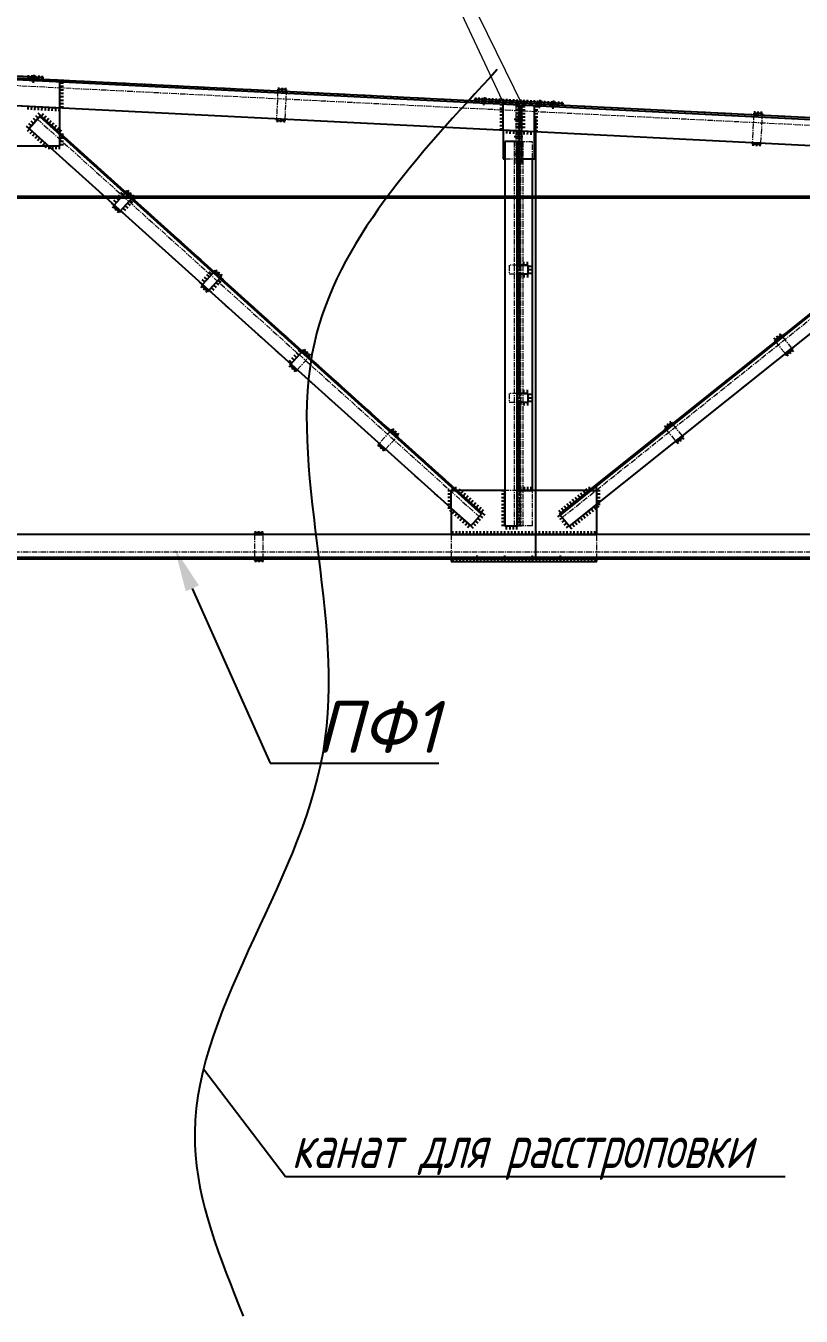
# Model space of a CAD drawing. Header units: millimetres. Extents: x -345369 to 252202, y 74562 to 424723.
# Drawn here: x -2253 to 2223, y 312122 to 319572 of the extents above; entities that cross this region are included whole.
import ezdxf

# ---------------------------------------------------------------- set-up
doc = ezdxf.new("R2010")
doc.units = ezdxf.units.MM
doc.linetypes.add('CENTER', pattern=[50.8, 31.75, -6.35, 6.35, -6.35])
for name, color, linetype in [('Rbcs_EX_Axes', 7, 'Continuous'), ('Rbcs_EX_Dimensions', 7, 'Continuous'), ('Rbcs_EX_Profile', 7, 'Continuous')]:
    doc.layers.add(name, color=color, linetype=linetype)
for name, color, linetype, lineweight in [('S DIM', 1, 'Continuous', 9), ('ТОнкая', 7, 'Continuous', 35), ('тонкая0.09', 7, 'Continuous', 9)]:
    doc.layers.add(name, color=color, linetype=linetype, lineweight=lineweight)
doc.styles.add('ARIAL', font='isocpeui.ttf')
doc.styles.get("Standard").update_dxf_attribs({"font": 'isocpeur.TTF', "oblique": 15})

msp = doc.modelspace()

# ---------------------------------------------------------------- hatches: boundary and pattern name
at = {"layer": 'Rbcs_EX_Profile'}
for points in [[(-2152.68482, 319263.953267), (-2148.68981, 319263.753516), (-2152.485069, 319267.948276)], [(337.951488, 319139.421452), (333.956478, 319139.621202), (338.151238, 319143.416461)], [(847.31518, 319113.953267), (851.31019, 319113.753516), (847.514931, 319117.948276)]]:
    msp.add_hatch(color=256, dxfattribs=at).paths.add_polyline_path(points, flags=0)

# ---------------------------------------------------------------- linework, layer by layer
at = {"lineweight": 15, "ltscale": 0.1}
for q in [(496.019237, 319141.025132), (616.019237, 319108.865132)]:
    msp.add_line((-1691.12342, 323810.401094), q, dxfattribs=at)
at = {"color": 164}
msp.add_line((690.815528, 316494.534766), (690.815528, 319039.837347), dxfattribs=at)
msp.add_line((2131.200115, 312927.265152), (-753.959103, 312927.265152))
at = {"layer": 'Rbcs_EX_Axes', "color": 1, "linetype": 'CENTER', "lineweight": 9}
for p, q in [((-5269.555802, 319375.841975), (6286.008758, 318798.063747)), ((-2185.898115, 319033.372621), (363.600806, 316738.823591)), ((566.98839, 316684.934766), (566.98839, 318904.934766)), ((618.18839, 316684.934766), (618.18839, 318904.934766)), ((844.073941, 316733.923206), (3374.088883, 318757.93516)), ((6347.58839, 316532.734766), (-5267.41161, 316532.734766))]:
    msp.add_line(p, q, dxfattribs=at)
at = {"layer": 'Rbcs_EX_Axes', "color": 1, "linetype": 'CENTER'}
for p, q in [((-2208.789732, 319243.22917), (-2207.041916, 319278.185488)), ((-2206.442664, 319290.170527), (-2208.190481, 319255.214185)), ((391.709333, 319113.204216), (393.457149, 319148.160535)), ((394.056399, 319160.145536), (392.308584, 319125.189231)), ((394.056399, 319160.145536), (392.308584, 319125.189231)), ((711.310081, 319097.224177), (713.057897, 319132.180496)), ((711.310081, 319097.224177), (713.057897, 319132.180496)), ((713.657148, 319144.165502), (711.909332, 319109.209194)), ((791.210268, 319093.229169), (792.958084, 319128.185488)), ((793.557336, 319140.17053), (791.809519, 319105.214184)), ((793.557336, 319140.17053), (791.809519, 319105.214184)), ((565.088409, 319032.734766), (600.088417, 319032.734766)), ((585.088416, 319032.734805), (620.088413, 319032.734805)), ((565.088409, 318932.734766), (600.088417, 318932.734766)), ((585.088416, 318932.734805), (620.088413, 318932.734805)), ((565.088409, 318832.734805), (600.088417, 318832.734805)), ((585.088416, 318832.734805), (620.088413, 318832.734805)), ((352.58839, 316483.034766), (352.58839, 316516.034766)), ((352.58839, 316483.034766), (352.58839, 316516.034766)), ((512.58839, 316483.034766), (512.58839, 316516.034766)), ((512.58839, 316483.034766), (512.58839, 316516.034766)), ((672.58839, 316483.034766), (672.58839, 316516.034766)), ((672.58839, 316483.034766), (672.58839, 316516.034766)), ((832.58839, 316483.034766), (832.58839, 316516.034766)), ((832.58839, 316483.034766), (832.58839, 316516.034766))]:
    msp.add_line(p, q, dxfattribs=at)
at = {"layer": 'Rbcs_EX_Dimensions', "color": 5}
msp.add_line((1142.588352, 316494.534766), (1161.904813, 316494.534766), dxfattribs=at)
at = {"layer": 'Rbcs_EX_Profile', "color": 1, "linetype": 'CENTER', "lineweight": 9}
for p, q in [((6287.601773, 318829.923949), (-5267.962795, 319407.702174)), ((6288.201016, 318841.9076), (-5267.363541, 319419.692484)), ((-5275.353563, 319259.886808), (6280.211005, 318682.108633)), ((-2055.675069, 319248.18909), (-2685.674998, 319279.689148)), ((-2662.048483, 319289.42145), (-2152.684848, 319263.953267)), ((-2219.101847, 319267.274117), (-2219.701101, 319255.289091)), ((-2219.101847, 319267.274117), (-2219.701101, 319255.289091)), ((-2218.502615, 319279.259145), (-2219.101869, 319267.27412)), ((-2218.502615, 319279.259145), (-2219.101869, 319267.27412)), ((-2196.13057, 319266.125544), (-2219.101858, 319267.274111)), ((-2196.130548, 319266.125559), (-2219.101847, 319267.274122)), ((-2219.101847, 319267.274117), (-2196.130548, 319266.125551)), ((-2218.637957, 319267.251833), (-2218.789951, 319267.259432)), ((-2196.729802, 319254.140527), (-2196.130548, 319266.125552)), ((-2196.729802, 319254.140527), (-2196.130548, 319266.125552)), ((-2196.13057, 319266.125555), (-2195.531316, 319278.110581)), ((-2196.13057, 319266.125555), (-2195.531316, 319278.110581)), ((-2055.675069, 319098.902903), (-2055.675069, 319248.189143)), ((-797.946818, 319196.216368), (-805.936841, 319036.415992)), ((-755.999367, 319033.919111), (-748.009215, 319193.719487)), ((781.664334, 319117.243668), (337.951513, 319139.428282)), ((847.315159, 319113.953269), (337.951513, 319139.421452)), ((381.397213, 319137.249166), (380.797959, 319125.264137)), ((381.397213, 319137.249166), (380.797959, 319125.264137)), ((381.996489, 319149.234191), (381.397235, 319137.249166)), ((381.996489, 319149.234191), (381.397235, 319137.249166)), ((381.397235, 319137.249321), (404.368523, 319136.100756)), ((404.368523, 319136.100755), (381.397235, 319137.249318)), ((381.397235, 319137.249088), (404.368523, 319136.100523)), ((403.769269, 319124.115573), (404.368523, 319136.100599)), ((403.769269, 319124.115573), (404.368523, 319136.100599)), ((404.368534, 319136.100602), (404.967788, 319148.085627)), ((404.368534, 319136.100602), (404.967788, 319148.085627)), ((502.588403, 319119.93475), (502.588403, 318970.98973)), ((682.588386, 319110.934751), (502.588403, 319119.93475)), ((641.967396, 319125.410329), (544.129061, 319130.306135)), ((588.588417, 319112.73479), (576.588409, 319112.73479)), ((576.588409, 319112.73479), (576.588409, 318777.734823)), ((588.588417, 319112.73479), (588.588417, 318804.93478)), ((682.588386, 318961.989732), (682.588386, 319110.934751)), ((700.99796, 319121.269127), (700.398717, 319109.284101)), ((700.99796, 319121.269127), (700.398717, 319109.284101)), ((701.597203, 319133.254155), (700.997949, 319121.26913)), ((701.597203, 319133.254155), (700.997949, 319121.26913)), ((723.969259, 319120.120736), (700.99796, 319121.2693)), ((700.99796, 319121.269268), (723.969259, 319120.120702)), ((700.99796, 319121.269042), (723.96927, 319120.120476)), ((723.370015, 319108.135534), (723.96927, 319120.120562)), ((723.370015, 319108.135534), (723.96927, 319120.120562)), ((723.969259, 319120.120565), (724.568502, 319132.105591)), ((723.969259, 319120.120565), (724.568502, 319132.105591)), ((780.898149, 319117.274119), (780.298895, 319105.289091)), ((780.898149, 319117.274119), (780.298895, 319105.289091)), ((781.497381, 319129.259145), (780.898127, 319117.274119)), ((781.497381, 319129.259145), (780.898127, 319117.274119)), ((780.898138, 319117.274254), (803.869437, 319116.125688)), ((803.869459, 319116.125731), (780.898149, 319117.274295)), ((803.270205, 319104.140526), (803.869459, 319116.125552)), ((803.270205, 319104.140526), (803.869459, 319116.125552)), ((803.869437, 319116.125555), (804.46868, 319128.110581)), ((803.869437, 319116.125555), (804.46868, 319128.110581)), ((-2234.398056, 318979.483794), (-2167.501586, 319053.81321)), ((376.645614, 316753.317828), (-2172.853303, 319047.866857)), ((381.997336, 316759.264134), (-2167.501581, 319053.813233)), ((588.588417, 319044.234758), (576.588409, 319044.234758)), ((576.588409, 319044.234757), (576.588409, 319021.234757)), ((588.588417, 319021.234757), (588.588417, 319044.234757)), ((596.588416, 319044.234797), (596.588416, 319021.234803)), ((608.588413, 319044.234796), (596.588416, 319044.234796)), ((608.588413, 319021.234803), (608.588413, 319044.234797)), ((780.298895, 319105.289083), (803.270205, 319104.140525)), ((1948.622059, 319058.88792), (1940.632086, 318899.087547)), ((1990.569749, 318896.590666), (1998.559722, 319056.391039)), ((-2234.398056, 318979.483788), (315.100862, 316684.934802)), ((576.588409, 319021.234759), (588.588417, 319021.234759)), ((576.588409, 318982.734803), (588.588417, 318982.734803)), ((596.588416, 319021.2348), (608.588413, 319021.2348)), ((608.588413, 318982.734803), (596.588416, 318982.734803)), ((596.588416, 318966.289728), (608.588413, 318965.689728)), ((-2055.675069, 318879.689181), (-2055.675069, 318953.169341)), ((588.588417, 318944.234768), (576.588409, 318944.234768)), ((576.588409, 318944.234767), (576.588409, 318921.234767)), ((576.588409, 318921.234769), (588.588417, 318921.234769)), ((588.588417, 318921.234767), (588.588417, 318944.234767)), ((596.588416, 318944.234808), (596.588416, 318921.234807)), ((608.588413, 318944.234806), (596.588416, 318944.234806)), ((596.588416, 318921.23481), (608.588413, 318921.23481)), ((597.588393, 318904.934765), (597.588393, 318777.734823)), ((597.588393, 318904.934765), (672.588388, 318904.934765)), ((603.588392, 316684.934765), (603.588392, 318904.934765)), ((608.588413, 318921.234807), (608.588413, 318944.234808)), ((672.588388, 318804.93478), (672.588388, 318904.934765)), ((-2123.515152, 318879.689181), (-2055.675069, 318879.689181)), ((587.588385, 318844.234818), (576.588409, 318844.234818)), ((576.588409, 318844.234817), (576.588409, 318821.234817)), ((576.588409, 318821.234819), (588.588417, 318821.234819)), ((588.588417, 318821.234817), (588.588417, 318844.234817)), ((608.588413, 318844.234818), (596.588416, 318844.234818)), ((596.588416, 318844.234817), (596.588416, 318821.234817)), ((596.588416, 318821.234819), (608.588413, 318821.234819)), ((608.588413, 318821.234817), (608.588413, 318844.234817)), ((512.58839, 318804.93478), (587.588385, 318804.93478)), ((587.588385, 318777.734823), (576.588409, 318777.734823)), ((596.588416, 318804.93478), (608.588413, 318804.93478)), ((3358.658912, 318777.222611), (828.643976, 316753.21069)), ((3363.031785, 318771.756539), (833.016838, 316747.744583)), ((3414.881474, 318706.944426), (884.866527, 316682.932473)), ((-1676.184149, 318611.62752), (-1743.080603, 318537.298107)), ((-1705.915923, 318503.849873), (-1639.019448, 318578.179286)), ((-1166.28437, 318152.717719), (-1233.180847, 318078.3883)), ((537.588396, 318189.934763), (537.588396, 318139.934767)), ((587.588385, 318189.934763), (537.588396, 318189.934763)), ((537.588396, 318139.934767), (587.588385, 318139.934767)), ((597.588393, 318189.934763), (597.588393, 318139.934767)), ((-1196.016135, 318044.940066), (-1129.119663, 318119.269482)), ((2169.395686, 317710.555823), (2113.173162, 317780.834017)), ((-656.384584, 317693.807909), (-723.281118, 317619.478493)), ((2074.129728, 317749.599268), (2130.352276, 317679.321076)), ((-686.116358, 317586.030259), (-619.219889, 317660.359675)), ((587.588385, 317449.934763), (537.588396, 317449.934763)), ((537.588396, 317449.934763), (537.588396, 317399.934767)), ((537.588396, 317399.934767), (587.588385, 317399.934767)), ((597.588393, 317449.934763), (597.588393, 317399.934767)), ((1536.891979, 317204.552835), (1480.669426, 317274.831029)), ((-146.484796, 317234.898102), (-213.38125, 317160.568689)), ((-176.216549, 317127.120455), (-109.320096, 317201.449869)), ((1441.625991, 317243.596279), (1497.848542, 317173.318085)), ((236.807823, 316889.934745), (202.588435, 316889.934745)), ((202.588435, 316889.934745), (202.588435, 316786.195953)), ((587.588385, 316889.934745), (512.58839, 316889.934745)), ((597.588393, 316889.934745), (597.588393, 316684.934765)), ((672.588388, 316684.934765), (672.588388, 316889.934745)), ((1042.588352, 316889.934745), (999.549073, 316889.934745)), ((1042.588352, 316809.10993), (1042.588352, 316889.934745)), ((381.997336, 316759.264181), (315.100803, 316684.934765)), ((884.866497, 316682.932473), (828.643976, 316753.210664)), ((672.588388, 316684.934765), (597.588393, 316684.934765)), ((-5267.411606, 316634.534764), (6347.588385, 316634.534764)), ((-932.411604, 316634.534764), (-932.411604, 316494.534766)), ((-882.411614, 316494.534766), (-882.411614, 316634.534764)), ((202.588435, 316634.534764), (202.588435, 316494.534766)), ((1042.588352, 316494.534766), (1042.588352, 316634.534764)), ((-5267.411606, 316504.534766), (6347.588385, 316504.534766)), ((341.088394, 316504.534766), (341.088394, 316494.534766)), ((341.088394, 316504.534766), (341.088394, 316494.534766)), ((364.088386, 316504.534766), (341.088413, 316504.534766)), ((364.088386, 316504.534766), (341.088413, 316504.534766)), ((364.088389, 316494.534766), (364.088389, 316504.534766)), ((364.088389, 316494.534766), (364.088389, 316504.534766)), ((501.088392, 316504.534766), (501.088392, 316494.534766)), ((501.088392, 316504.534766), (501.088392, 316494.534766)), ((524.088394, 316504.534766), (501.088409, 316504.534766)), ((524.088394, 316504.534766), (501.088409, 316504.534766)), ((524.088387, 316494.534766), (524.088387, 316504.534766)), ((524.088387, 316494.534766), (524.088387, 316504.534766)), ((684.088391, 316504.534766), (661.088374, 316504.534766)), ((684.088391, 316504.534766), (661.088374, 316504.534766)), ((661.088391, 316504.534766), (661.088391, 316494.534766)), ((661.088391, 316504.534766), (661.088391, 316494.534766)), ((684.088386, 316494.534766), (684.088386, 316504.534766)), ((684.088386, 316494.534766), (684.088386, 316504.534766)), ((844.088389, 316504.534766), (821.088373, 316504.534766)), ((844.088389, 316504.534766), (821.088373, 316504.534766)), ((821.088389, 316504.534766), (821.088389, 316494.534766)), ((821.088389, 316504.534766), (821.088389, 316494.534766)), ((844.088395, 316494.534766), (844.088395, 316504.534766)), ((844.088395, 316494.534766), (844.088395, 316504.534766)), ((-5267.411606, 316494.534766), (6347.588385, 316494.534766)), ((341.088413, 316494.534766), (364.088386, 316494.534766)), ((341.088413, 316494.534766), (364.088386, 316494.534766)), ((501.088409, 316494.534766), (524.088394, 316494.534766)), ((501.088409, 316494.534766), (524.088394, 316494.534766)), ((661.088374, 316494.534766), (684.088391, 316494.534766)), ((661.088374, 316494.534766), (684.088391, 316494.534766)), ((821.088373, 316494.534766), (844.088389, 316494.534766)), ((821.088373, 316494.534766), (844.088389, 316494.534766))]:
    msp.add_line(p, q, dxfattribs=at)
at = {"layer": 'Rbcs_EX_Profile'}
for p, q in [((6287.601773, 318829.924009), (-5267.962795, 319407.702107)), ((-5267.363541, 319419.687198), (6288.201016, 318841.908975)), ((-5275.353563, 319259.886829), (596.588416, 318966.289728)), ((-2662.048512, 319289.421452), (-2152.68482, 319263.953267)), ((-2661.44924, 319301.406478), (-2152.085594, 319275.938295)), ((-2237.578768, 319268.197964), (-2236.580016, 319288.173011)), ((-2217.603722, 319267.199212), (-2216.604969, 319287.174259)), ((-2197.628675, 319266.20046), (-2196.629922, 319286.175506)), ((-2177.653628, 319265.201707), (-2176.654876, 319285.176754)), ((-2157.678581, 319264.202955), (-2156.679829, 319284.178002)), ((-2152.684848, 319263.953269), (-2152.085594, 319275.938295)), ((-2055.675034, 319098.902902), (-2055.675034, 319248.189161)), ((-2055.675034, 319243.546032), (-2035.675034, 319243.546032)), ((-2055.675034, 319223.546032), (-2035.675034, 319223.546032)), ((-2055.675034, 319203.546032), (-2035.675034, 319203.546032)), ((-2055.675034, 319183.546032), (-2035.675034, 319183.546032)), ((-797.946825, 319196.216367), (-748.009208, 319193.719486)), ((-797.447443, 319206.203881), (-797.946818, 319196.216368)), ((-747.509831, 319203.707), (-797.447445, 319206.203881)), ((-792.953063, 319195.966679), (-791.95431, 319215.941726)), ((-772.978016, 319194.967927), (-771.979264, 319214.942973)), ((-753.002969, 319193.969174), (-752.004217, 319213.944221)), ((-748.009215, 319193.719487), (-747.509831, 319203.707)), ((-2685.675034, 319130.402902), (-2055.675034, 319098.902902)), ((-2240.83723, 319108.161012), (-2241.835982, 319088.185965)), ((-2055.675034, 319163.546032), (-2035.675034, 319163.546032)), ((-2055.675034, 319143.546032), (-2035.675034, 319143.546032)), ((-2055.675034, 319123.546032), (-2035.675034, 319123.546032)), ((337.951488, 319139.421452), (847.31518, 319113.953267)), ((337.951513, 319139.421452), (338.550768, 319151.406478)), ((338.550768, 319151.406478), (847.914402, 319125.938294)), ((342.945249, 319139.171763), (343.944002, 319159.14681)), ((362.920296, 319138.173011), (363.919048, 319158.148058)), ((382.895343, 319137.174259), (383.894095, 319157.149306)), ((402.87039, 319136.175506), (403.869142, 319156.150553)), ((422.845436, 319135.176754), (423.844189, 319155.151801)), ((442.820483, 319134.178002), (443.819236, 319154.153049)), ((462.79553, 319133.179249), (463.794282, 319153.154296)), ((502.58839, 319115.462248), (482.58839, 319115.462248)), ((482.770577, 319132.180497), (483.769329, 319152.155544)), ((502.58839, 318970.989731), (502.58839, 319119.934766)), ((502.745623, 319131.181745), (503.744376, 319151.156792)), ((522.72067, 319130.182992), (523.719423, 319150.158039)), ((542.695717, 319129.18424), (543.694469, 319149.159287)), ((562.670764, 319128.185488), (563.669516, 319148.160534)), ((582.645811, 319127.186735), (583.644563, 319147.161782)), ((596.588413, 318981.947405), (596.588413, 319111.947405)), ((608.588413, 319112.73479), (596.588416, 319112.73479)), ((596.588416, 318777.734823), (596.588416, 319112.73479)), ((602.620857, 319126.187983), (603.61961, 319146.16303)), ((608.588413, 319112.73479), (608.588413, 318777.734823)), ((608.588413, 318981.947405), (608.588413, 319111.947405)), ((622.595904, 319125.189231), (623.594657, 319145.164277)), ((642.570951, 319124.190478), (643.569703, 319144.165525)), ((662.545998, 319123.191726), (663.54475, 319143.166773)), ((682.521044, 319122.192974), (683.519797, 319142.16802)), ((682.58839, 318961.989731), (682.58839, 319110.934766)), ((702.496091, 319121.194221), (703.494844, 319141.169268)), ((722.471138, 319120.195469), (723.46989, 319140.170516)), ((742.446185, 319119.196717), (743.444937, 319139.171763)), ((762.421232, 319118.197964), (763.419984, 319138.173011)), ((782.396278, 319117.199212), (783.395031, 319137.174259)), ((802.371325, 319116.20046), (803.370078, 319136.175506)), ((822.346372, 319115.201707), (823.345124, 319135.176754)), ((842.321419, 319114.202955), (843.320171, 319134.178002)), ((847.315159, 319113.953269), (847.914402, 319125.938294)), ((-2234.398059, 318979.483795), (-2167.501585, 319053.81321)), ((-2167.501586, 319053.81321), (-2234.398056, 318979.483794)), ((-2220.862183, 319107.16226), (-2221.860936, 319087.187213)), ((-2194.260175, 319024.081444), (-2209.126058, 319037.460739)), ((-2200.887136, 319106.163508), (-2201.885889, 319086.188461)), ((-2180.88088, 319038.947327), (-2195.746763, 319052.326621)), ((-2167.501585, 319053.81321), (-2182.367468, 319067.192504)), ((-2180.91209, 319105.164755), (-2181.910842, 319085.189708)), ((-2172.853303, 319047.866857), (376.645614, 316753.317828)), ((-2167.501585, 319053.81321), (-2055.675034, 318953.169314)), ((-2167.501581, 319053.813187), (381.997336, 316759.264188)), ((-2163.6189, 319050.318793), (-2150.239605, 319065.184676)), ((-2160.937043, 319104.166003), (-2161.935795, 319084.190956)), ((-2148.753017, 319036.939498), (-2135.373722, 319051.805381)), ((-2140.961996, 319103.167251), (-2141.960748, 319083.192204)), ((-2133.887134, 319023.560204), (-2120.507839, 319038.426087)), ((-2120.986949, 319102.168498), (-2121.985702, 319082.193451)), ((-2101.011903, 319101.169746), (-2102.010655, 319081.194699)), ((-2081.036856, 319100.170994), (-2082.035608, 319080.195947)), ((-2061.061809, 319099.172241), (-2062.060561, 319079.197194)), ((-2055.675069, 318953.169341), (-2055.675069, 319098.902903)), ((-2055.675034, 319103.546032), (-2035.675034, 319103.546032)), ((-805.936841, 319036.415992), (-806.436217, 319026.428479)), ((-805.936843, 319036.415993), (-755.999226, 319033.919112)), ((-800.943082, 319036.166305), (-801.941834, 319016.191258)), ((-780.968035, 319035.167552), (-781.966787, 319015.192506)), ((-760.992988, 319034.1688), (-761.99174, 319014.193753)), ((-756.498751, 319023.931598), (-755.999367, 319033.919111)), ((502.58839, 319095.462248), (482.58839, 319095.462248)), ((502.58839, 319075.462248), (482.58839, 319075.462248)), ((502.58839, 319055.462248), (482.58839, 319055.462248)), ((502.58839, 319035.462248), (482.58839, 319035.462248)), ((596.588413, 319106.947405), (576.588413, 319106.947405)), ((596.588413, 319086.947405), (576.588413, 319086.947405)), ((596.588413, 319066.947405), (576.588413, 319066.947405)), ((596.588413, 319046.947405), (576.588413, 319046.947405)), ((608.588413, 319106.947405), (628.588413, 319106.947405)), ((608.588413, 319086.947405), (628.588413, 319086.947405)), ((608.588413, 319066.947405), (628.588413, 319066.947405)), ((608.588413, 319046.947405), (628.588413, 319046.947405)), ((682.58839, 319106.462248), (702.58839, 319106.462248)), ((682.58839, 319086.462248), (702.58839, 319086.462248)), ((682.58839, 319066.462248), (702.58839, 319066.462248)), ((682.58839, 319046.462248), (702.58839, 319046.462248)), ((1949.121432, 319068.875436), (1948.622059, 319058.88792)), ((1948.622107, 319058.887921), (1998.559724, 319056.39104)), ((1999.059095, 319066.378555), (1949.121481, 319068.875436)), ((1953.615869, 319058.638232), (1954.614621, 319078.613279)), ((1973.590916, 319057.63948), (1974.589668, 319077.614527)), ((1993.565963, 319056.640728), (1994.564715, 319076.615775)), ((1998.559722, 319056.391039), (1999.059095, 319066.378555)), ((-2234.398059, 318979.483795), (-2249.263941, 318992.86309)), ((-2230.987185, 318976.414009), (-2244.36648, 318961.548126)), ((-2221.018764, 318994.349678), (-2235.884647, 319007.728973)), ((-2234.398059, 318979.483795), (-2123.515132, 318879.689161)), ((-2234.398056, 318979.483798), (315.100862, 316684.934746)), ((-2216.121303, 318963.034715), (-2229.500597, 318948.168832)), ((-2207.639469, 319009.215561), (-2222.505352, 319022.594856)), ((-2119.021251, 319010.180909), (-2105.641957, 319025.046792)), ((-2104.155368, 318996.801614), (-2090.776074, 319011.667497)), ((-2089.289485, 318983.42232), (-2075.910191, 318998.288203)), ((-2074.423602, 318970.043025), (-2061.044308, 318984.908908)), ((-2059.557719, 318956.66373), (-2046.178425, 318971.529613)), ((-806.436214, 319026.428479), (-756.498599, 319023.931598)), ((502.58839, 319015.462248), (482.58839, 319015.462248)), ((502.58839, 318995.462248), (482.58839, 318995.462248)), ((502.58839, 318975.462248), (482.58839, 318975.462248)), ((502.70068, 318970.984117), (501.701927, 318951.00907)), ((502.58839, 318970.989731), (682.58839, 318961.989731)), ((502.588403, 318970.98973), (502.588403, 318804.93478)), ((522.675726, 318969.985364), (521.676974, 318950.010318)), ((542.650773, 318968.986612), (541.652021, 318949.011565)), ((562.62582, 318967.98786), (561.627068, 318948.012813)), ((596.588413, 319026.947405), (576.588413, 319026.947405)), ((596.588413, 319006.947405), (576.588413, 319006.947405)), ((596.588413, 318986.947405), (576.588413, 318986.947405)), ((582.600867, 318966.989107), (581.602114, 318947.014061)), ((602.575914, 318965.990355), (601.577161, 318946.015308)), ((608.588413, 319026.947405), (628.588413, 319026.947405)), ((608.588413, 319006.947405), (628.588413, 319006.947405)), ((608.588413, 318986.947405), (628.588413, 318986.947405)), ((608.588413, 318965.689728), (6280.211005, 318682.108597)), ((622.55096, 318964.991603), (621.552208, 318945.016556)), ((642.526007, 318963.99285), (641.527255, 318944.017804)), ((662.501054, 318962.994098), (661.502302, 318943.019051)), ((682.476101, 318961.995346), (681.477348, 318942.020299)), ((682.588386, 318804.93478), (682.588386, 318961.989732)), ((682.58839, 319026.462248), (702.58839, 319026.462248)), ((682.58839, 319006.462248), (702.58839, 319006.462248)), ((682.58839, 318986.462248), (702.58839, 318986.462248)), ((682.58839, 318966.462248), (702.58839, 318966.462248)), ((-2201.25542, 318949.65542), (-2214.634714, 318934.789537)), ((-2186.389537, 318936.276125), (-2199.768831, 318921.410243)), ((-2171.523654, 318922.896831), (-2184.902948, 318908.030948)), ((-2156.657771, 318909.517536), (-2170.037065, 318894.651653)), ((-2141.791888, 318896.138242), (-2155.171183, 318881.272359)), ((-2055.675034, 318879.689161), (-2055.675034, 318953.169314)), ((-2055.675034, 318946.429237), (-2035.675034, 318946.429237)), ((-2055.675034, 318926.429237), (-2035.675034, 318926.429237)), ((-2055.675034, 318906.429237), (-2035.675034, 318906.429237)), ((-2055.675034, 318886.429237), (-2035.675034, 318886.429237)), ((512.58839, 318904.934765), (512.58839, 316684.934765)), ((587.588385, 318904.934765), (512.58839, 318904.934765)), ((581.588386, 318904.934765), (581.588386, 316684.934765)), ((587.588385, 316684.934765), (587.588385, 318904.934765)), ((1940.632086, 318899.087547), (1940.132713, 318889.100031)), ((1940.132713, 318889.100031), (1990.070327, 318886.603153)), ((1940.632089, 318899.087546), (1990.569706, 318896.590665)), ((1945.62585, 318898.837858), (1944.627098, 318878.862811)), ((1965.600897, 318897.839106), (1964.602145, 318877.864059)), ((1985.575944, 318896.840354), (1984.577192, 318876.865307)), ((1990.070377, 318886.603153), (1990.569749, 318896.590666)), ((-2685.674998, 318879.689181), (-2123.515152, 318879.689181)), ((-2126.926005, 318882.758947), (-2140.3053, 318867.893064)), ((-2123.515132, 318879.689161), (-2055.675034, 318879.689161)), ((-2119.595083, 318879.689161), (-2119.595083, 318859.689161)), ((-2099.595083, 318879.689161), (-2099.595083, 318859.689161)), ((-2079.595083, 318879.689161), (-2079.595083, 318859.689161)), ((-2059.595083, 318879.689161), (-2059.595083, 318859.689161)), ((502.588403, 318804.93478), (512.58839, 318804.93478)), ((587.588385, 318804.93478), (596.588416, 318804.93478)), ((588.588417, 318777.734823), (587.588385, 318777.734823)), ((588.588417, 318804.93478), (588.588417, 318777.734823)), ((596.588416, 318777.734823), (608.588413, 318777.734823)), ((597.588393, 318777.734823), (597.588393, 318189.934763)), ((608.588413, 318804.93478), (682.588386, 318804.93478)), ((672.588388, 316889.934745), (672.588388, 318804.93478)), ((828.643976, 316753.210665), (3358.658912, 318777.22262)), ((833.016838, 316747.744583), (3363.031785, 318771.756539)), ((884.866527, 316682.93248), (3414.881474, 318706.944409)), ((-1743.080628, 318537.298108), (-1676.184155, 318611.627522)), ((-1702.942744, 318581.895756), (-1717.808627, 318595.275051)), ((-1689.563449, 318596.761639), (-1704.429332, 318610.140934)), ((-1676.184155, 318611.627522), (-1691.050038, 318625.006817)), ((-1676.184155, 318611.627522), (-1639.019447, 318578.179286)), ((-1669.494507, 318619.060457), (-1676.184149, 318611.62752)), ((-1672.467684, 318608.282698), (-1659.088389, 318623.148581)), ((-1632.329806, 318585.612224), (-1669.494507, 318619.060457)), ((-1657.601801, 318594.903404), (-1644.222506, 318609.769287)), ((-1642.735918, 318581.524109), (-1629.356623, 318596.389992)), ((-1743.080628, 318537.298108), (-1757.946511, 318550.677402)), ((-1739.364157, 318533.953284), (-1752.743452, 318519.087401)), ((-1749.770266, 318529.865169), (-1712.605565, 318496.416936)), ((-1743.080603, 318537.298107), (-1749.770245, 318529.865169)), ((-1729.701333, 318552.16399), (-1744.567216, 318565.543285)), ((-1743.080628, 318537.298108), (-1705.915921, 318503.849871)), ((-1724.498274, 318520.573989), (-1737.877569, 318505.708106)), ((-1716.322039, 318567.029873), (-1731.187922, 318580.409168)), ((-1705.915921, 318503.849871), (-1639.019447, 318578.179286)), ((-1692.536626, 318518.715754), (-1677.670743, 318505.336459)), ((-1679.157331, 318533.581637), (-1664.291448, 318520.202342)), ((-1665.778037, 318548.44752), (-1650.912154, 318535.068225)), ((-1652.398742, 318563.313403), (-1637.532859, 318549.934108)), ((-1639.019448, 318578.179286), (-1632.329804, 318585.612224)), ((-1639.019447, 318578.179286), (-1624.153564, 318564.799991)), ((-1709.632391, 318507.194695), (-1723.011686, 318492.328812)), ((-1712.605567, 318496.416936), (-1705.915923, 318503.849873)), ((-1705.915921, 318503.849871), (-1691.050038, 318490.470576)), ((-1233.180844, 318078.388302), (-1166.28437, 318152.717716)), ((-1179.663665, 318137.851833), (-1194.529548, 318151.231128)), ((-1166.28437, 318152.717716), (-1181.150253, 318166.097011)), ((-1159.594731, 318160.15065), (-1166.28437, 318152.717719)), ((-1166.28437, 318152.717716), (-1129.119663, 318119.26948)), ((-1162.5679, 318149.372893), (-1149.188605, 318164.238776)), ((-1122.430018, 318126.702417), (-1159.59473, 318160.15065)), ((-1147.702017, 318135.993598), (-1134.322722, 318150.859481)), ((647.588383, 318189.934763), (587.588385, 318189.934763)), ((587.588385, 318139.934767), (647.588383, 318139.934767)), ((587.58839, 318139.934766), (587.58839, 318189.934766)), ((587.58839, 318184.934766), (607.58839, 318184.934766)), ((587.58839, 318164.934766), (607.58839, 318164.934766)), ((587.58839, 318144.934766), (607.58839, 318144.934766)), ((597.58839, 318189.934766), (647.58839, 318189.934766)), ((597.58839, 318139.934766), (647.58839, 318139.934766)), ((597.588393, 318139.934767), (597.588393, 317449.934763)), ((602.58839, 318189.934766), (602.58839, 318209.934766)), ((602.58839, 318139.934766), (602.58839, 318119.934766)), ((622.58839, 318189.934766), (622.58839, 318209.934766)), ((622.58839, 318139.934766), (622.58839, 318119.934766)), ((642.58839, 318189.934766), (642.58839, 318209.934766)), ((642.58839, 318139.934766), (642.58839, 318119.934766)), ((647.588383, 318139.934767), (647.588383, 318189.934763)), ((647.58839, 318139.934766), (647.58839, 318189.934766)), ((647.58839, 318184.934766), (667.58839, 318184.934766)), ((647.58839, 318164.934766), (667.58839, 318164.934766)), ((647.58839, 318144.934766), (667.58839, 318144.934766)), ((-1233.180844, 318078.388302), (-1248.046726, 318091.767596)), ((-1229.464373, 318075.043478), (-1242.843667, 318060.177595)), ((-1233.180847, 318078.3883), (-1239.870491, 318070.955362)), ((-1239.870489, 318070.955362), (-1202.705777, 318037.507129)), ((-1219.801549, 318093.254185), (-1234.667432, 318106.633479)), ((-1233.180844, 318078.388302), (-1196.016136, 318044.940065)), ((-1206.422254, 318108.120067), (-1221.288137, 318121.499362)), ((-1193.04296, 318122.98595), (-1207.908843, 318136.365245)), ((-1196.016136, 318044.940065), (-1129.119663, 318119.26948)), ((-1169.257547, 318074.671831), (-1154.391664, 318061.292536)), ((-1155.878252, 318089.537714), (-1141.012369, 318076.158419)), ((-1142.498958, 318104.403597), (-1127.633075, 318091.024302)), ((-1132.836134, 318122.614303), (-1119.456839, 318137.480186)), ((-1129.119663, 318119.269482), (-1122.430022, 318126.702417)), ((-1129.119663, 318119.26948), (-1114.25378, 318105.890185)), ((-1214.59849, 318061.664183), (-1227.977785, 318046.7983)), ((-1199.732607, 318048.284889), (-1213.111902, 318033.419006)), ((-1202.705779, 318037.507129), (-1196.016135, 318044.940066)), ((-1196.016136, 318044.940065), (-1181.150253, 318031.56077)), ((-1182.636842, 318059.805948), (-1167.770959, 318046.426653)), ((2078.034068, 317752.722742), (2065.540167, 317768.340118)), ((2106.926216, 317788.642701), (2067.882779, 317757.407951)), ((2074.129724, 317749.599266), (2113.173164, 317780.834019)), ((2093.651444, 317765.216643), (2081.157543, 317780.834019)), ((2109.26882, 317777.710544), (2096.774919, 317793.32792)), ((2113.173162, 317780.834017), (2106.926219, 317788.642701)), ((-723.281059, 317619.478496), (-656.384586, 317693.80791)), ((-663.074233, 317686.374969), (-677.940116, 317699.754264)), ((-656.384586, 317693.80791), (-619.219879, 317660.359674)), ((-649.694935, 317701.240846), (-656.384584, 317693.807909)), ((-652.668115, 317690.463087), (-639.288821, 317705.32897)), ((-612.530242, 317667.792613), (-649.694942, 317701.240846)), ((-637.802232, 317677.083792), (-624.422938, 317691.949675)), ((2067.882781, 317757.407951), (2074.129728, 317749.599268)), ((2130.352278, 317679.321074), (2169.395719, 317710.555826)), ((2136.599222, 317671.512393), (2175.64266, 317702.747139)), ((2149.873999, 317694.93845), (2162.367899, 317679.321074)), ((2165.491375, 317707.432351), (2177.985276, 317691.814975)), ((2175.642629, 317702.747139), (2169.395686, 317710.555823)), ((-716.591412, 317626.911437), (-731.457295, 317640.290732)), ((-723.281118, 317619.478493), (-729.970765, 317612.045558)), ((-723.281059, 317619.478496), (-686.116352, 317586.030259)), ((-703.212117, 317641.77732), (-718.078, 317655.156615)), ((-689.832823, 317656.643203), (-704.698706, 317670.022498)), ((-676.453528, 317671.509086), (-691.319411, 317684.888381)), ((-622.936349, 317663.704497), (-609.557055, 317678.57038)), ((-619.219889, 317660.359675), (-612.530245, 317667.792613)), ((2130.352276, 317679.321076), (2136.599222, 317671.512393)), ((2134.256622, 317682.444549), (2146.750523, 317666.827173)), ((-719.564588, 317616.133672), (-732.943883, 317601.267789)), ((-729.970701, 317612.045558), (-692.806, 317578.597325)), ((-704.698706, 317602.754377), (-718.078, 317587.888495)), ((-689.832823, 317589.375083), (-703.212117, 317574.5092)), ((-692.805999, 317578.597325), (-686.116358, 317586.030259)), ((602.58839, 317449.934766), (602.58839, 317469.934766)), ((622.58839, 317449.934766), (622.58839, 317469.934766)), ((642.58839, 317449.934766), (642.58839, 317469.934766)), ((647.588383, 317449.934763), (587.588385, 317449.934763)), ((587.588385, 317399.934767), (647.588383, 317399.934767)), ((587.58839, 317399.934766), (587.58839, 317449.934766)), ((587.58839, 317444.934766), (607.58839, 317444.934766)), ((587.58839, 317424.934766), (607.58839, 317424.934766)), ((587.58839, 317404.934766), (607.58839, 317404.934766)), ((597.58839, 317449.934766), (647.58839, 317449.934766)), ((597.58839, 317399.934766), (647.58839, 317399.934766)), ((597.588393, 317399.934767), (597.588393, 316889.934745)), ((602.58839, 317399.934766), (602.58839, 317379.934766)), ((622.58839, 317399.934766), (622.58839, 317379.934766)), ((642.58839, 317399.934766), (642.58839, 317379.934766)), ((647.588383, 317399.934767), (647.588383, 317449.934763)), ((647.58839, 317399.934766), (647.58839, 317449.934766)), ((647.58839, 317444.934766), (667.58839, 317444.934766)), ((647.58839, 317424.934766), (667.58839, 317424.934766)), ((647.58839, 317404.934766), (667.58839, 317404.934766)), ((-142.768331, 317231.553281), (-129.389036, 317246.419164)), ((1445.530332, 317246.719753), (1433.036431, 317262.337129)), ((1474.422482, 317282.639712), (1435.379045, 317251.404963)), ((1435.379045, 317251.404963), (1441.625991, 317243.596279)), ((1441.625988, 317243.596278), (1480.669429, 317274.83103)), ((1461.147709, 317259.213654), (1448.653808, 317274.83103)), ((1476.765085, 317271.707555), (1464.271184, 317287.324931)), ((1480.669426, 317274.831029), (1474.422479, 317282.639712)), ((-146.484802, 317234.898104), (-109.320094, 317201.449868)), ((-139.795154, 317242.331039), (-146.484796, 317234.898102)), ((-102.630454, 317208.882806), (-139.795154, 317242.331039)), ((-127.902448, 317218.173986), (-114.523153, 317233.039869)), ((-113.036565, 317204.794692), (-99.657271, 317219.660574)), ((-109.320096, 317201.449869), (-102.630454, 317208.882806)), ((1497.848542, 317173.318085), (1504.095489, 317165.509402)), ((1497.848543, 317173.318085), (1536.891983, 317204.552837)), ((1501.752887, 317176.44156), (1514.246788, 317160.824184)), ((1504.095489, 317165.509402), (1543.138926, 317196.744151)), ((1517.370263, 317188.935461), (1529.864164, 317173.318085)), ((1532.987639, 317201.429362), (1545.48154, 317185.811986)), ((1543.138926, 317196.744151), (1536.891979, 317204.552835)), ((-209.664804, 317157.223866), (-223.044099, 317142.357983)), ((-220.070913, 317153.135751), (-182.906212, 317119.687518)), ((-213.38125, 317160.568689), (-220.070892, 317153.135751)), ((-213.381275, 317160.56869), (-176.216568, 317127.120453)), ((-194.798921, 317143.844572), (-208.178216, 317128.978689)), ((-179.933038, 317130.465277), (-193.312333, 317115.599394)), ((-182.906191, 317119.687518), (-176.216549, 317127.120455)), ((202.58839, 316888.065378), (182.58839, 316888.065378)), ((202.58839, 316889.934766), (236.807797, 316889.934766)), ((202.58839, 316786.195991), (202.58839, 316889.934766)), ((209.698094, 316889.934766), (209.698094, 316909.934766)), ((229.698094, 316889.934766), (229.698094, 316909.934766)), ((236.807797, 316889.934766), (381.997336, 316759.26418)), ((512.58839, 316889.934745), (236.807823, 316889.934745)), ((242.506093, 316884.806299), (255.885388, 316899.672182)), ((257.371976, 316871.427004), (270.751271, 316886.292887)), ((272.237859, 316858.04771), (285.617154, 316872.913592)), ((512.58839, 316887.434766), (492.58839, 316887.434766)), ((512.58839, 316684.934766), (512.58839, 316889.934766)), ((999.549073, 316889.934745), (587.588385, 316889.934745)), ((587.58839, 316684.934766), (587.58839, 316889.934766)), ((587.58839, 316887.434766), (607.58839, 316887.434766)), ((597.58839, 316889.934766), (672.58839, 316889.934766)), ((605.08839, 316889.934766), (605.08839, 316909.934766)), ((625.08839, 316889.934766), (625.08839, 316909.934766)), ((645.08839, 316889.934766), (645.08839, 316909.934766)), ((665.08839, 316889.934766), (665.08839, 316909.934766)), ((828.643973, 316753.210666), (999.549098, 316889.934766)), ((960.948664, 316859.054418), (948.454763, 316874.671795)), ((976.56604, 316871.548319), (964.072139, 316887.165696)), ((992.183416, 316884.04222), (979.689515, 316899.659597)), ((999.549098, 316889.934766), (1042.58839, 316889.934766)), ((1001.068744, 316889.934766), (1001.068744, 316909.934766)), ((1021.068744, 316889.934766), (1021.068744, 316909.934766)), ((1041.068744, 316889.934766), (1041.068744, 316909.934766)), ((1042.58839, 316809.109963), (1042.58839, 316889.934766)), ((1042.58839, 316889.522364), (1062.58839, 316889.522364)), ((202.58839, 316868.065378), (182.58839, 316868.065378)), ((202.58839, 316848.065378), (182.58839, 316848.065378)), ((202.58839, 316828.065378), (182.58839, 316828.065378)), ((202.58839, 316808.065378), (182.58839, 316808.065378)), ((287.103742, 316844.668415), (300.483037, 316859.534298)), ((301.969625, 316831.28912), (315.34892, 316846.155003)), ((316.835508, 316817.909826), (330.214803, 316832.775709)), ((331.701391, 316804.530531), (345.080686, 316819.396414)), ((346.567274, 316791.151236), (359.946569, 316806.017119)), ((512.58839, 316867.434766), (492.58839, 316867.434766)), ((512.58839, 316847.434766), (492.58839, 316847.434766)), ((512.58839, 316827.434766), (492.58839, 316827.434766)), ((512.58839, 316807.434766), (492.58839, 316807.434766)), ((587.58839, 316867.434766), (607.58839, 316867.434766)), ((587.58839, 316847.434766), (607.58839, 316847.434766)), ((587.58839, 316827.434766), (607.58839, 316827.434766)), ((587.58839, 316807.434766), (607.58839, 316807.434766)), ((867.244407, 316784.091013), (854.750506, 316799.708389)), ((882.861783, 316796.584914), (870.367882, 316812.20229)), ((884.866527, 316682.932473), (1042.58839, 316809.109963)), ((898.479159, 316809.078815), (885.985258, 316824.696191)), ((914.096535, 316821.572716), (901.602634, 316837.190092)), ((929.713912, 316834.066617), (917.220011, 316849.683993)), ((945.331288, 316846.560518), (932.837387, 316862.177894)), ((1041.81434, 316808.490723), (1054.308241, 316792.873347)), ((1042.588352, 316634.534764), (1042.588352, 316809.10993)), ((1042.58839, 316869.522364), (1062.58839, 316869.522364)), ((1042.58839, 316849.522364), (1062.58839, 316849.522364)), ((1042.58839, 316829.522364), (1062.58839, 316829.522364)), ((1042.58839, 316809.522364), (1062.58839, 316809.522364)), ((202.58839, 316788.065378), (182.58839, 316788.065378)), ((206.814036, 316782.39291), (193.434742, 316767.527027)), ((202.58839, 316786.195991), (315.100863, 316684.934766)), ((202.588435, 316786.195953), (202.588435, 316634.534764)), ((221.679919, 316769.013615), (208.300625, 316754.147732)), ((236.545802, 316755.63432), (223.166508, 316740.768438)), ((251.411685, 316742.255026), (238.032391, 316727.389143)), ((266.277568, 316728.875731), (252.898273, 316714.009848)), ((315.100803, 316684.934765), (381.997336, 316759.264181)), ((315.100863, 316684.934766), (381.997336, 316759.26418)), ((355.238747, 316729.532414), (370.10463, 316716.15312)), ((361.433157, 316777.771942), (374.812451, 316792.637825)), ((368.618042, 316744.398297), (383.483925, 316731.019003)), ((376.29904, 316764.392647), (389.678334, 316779.25853)), ((381.997336, 316759.26418), (396.863219, 316745.884886)), ((512.58839, 316787.434766), (492.58839, 316787.434766)), ((512.58839, 316767.434766), (492.58839, 316767.434766)), ((512.58839, 316747.434766), (492.58839, 316747.434766)), ((512.58839, 316727.434766), (492.58839, 316727.434766)), ((587.58839, 316787.434766), (607.58839, 316787.434766)), ((587.58839, 316767.434766), (607.58839, 316767.434766)), ((587.58839, 316747.434766), (607.58839, 316747.434766)), ((587.58839, 316727.434766), (607.58839, 316727.434766)), ((831.767448, 316749.306322), (816.150072, 316736.812421)), ((836.009655, 316759.103211), (823.515754, 316774.720587)), ((828.643973, 316753.210666), (884.866527, 316682.932473)), ((844.261349, 316733.688945), (828.643973, 316721.195044)), ((828.643976, 316753.210664), (884.866497, 316682.932473)), ((851.627031, 316771.597112), (839.13313, 316787.214488)), ((948.110082, 316733.527317), (960.603983, 316717.909941)), ((963.727459, 316746.021218), (976.22136, 316730.403842)), ((979.344835, 316758.515119), (991.838736, 316742.897743)), ((994.962211, 316771.00902), (1007.456112, 316755.391644)), ((1010.579587, 316783.502921), (1023.073488, 316767.885545)), ((1026.196963, 316795.996822), (1038.690864, 316780.379446)), ((-927.41161, 316634.534766), (-927.41161, 316654.534766)), ((-907.41161, 316634.534766), (-907.41161, 316654.534766)), ((-887.41161, 316634.534766), (-887.41161, 316654.534766)), ((212.58839, 316634.534766), (212.58839, 316654.534766)), ((232.58839, 316634.534766), (232.58839, 316654.534766)), ((252.58839, 316634.534766), (252.58839, 316654.534766)), ((281.143451, 316715.496437), (267.764156, 316700.630554)), ((272.58839, 316634.534766), (272.58839, 316654.534766)), ((296.009334, 316702.117142), (282.630039, 316687.251259)), ((292.58839, 316634.534766), (292.58839, 316654.534766)), ((310.875217, 316688.737847), (297.495922, 316673.871964)), ((312.58839, 316634.534766), (312.58839, 316654.534766)), ((315.100863, 316684.934766), (329.966746, 316671.555471)), ((328.480158, 316699.800649), (343.346041, 316686.421354)), ((332.58839, 316634.534766), (332.58839, 316654.534766)), ((341.859452, 316714.666532), (356.725335, 316701.287237)), ((352.58839, 316634.534766), (352.58839, 316654.534766)), ((372.58839, 316634.534766), (372.58839, 316654.534766)), ((392.58839, 316634.534766), (392.58839, 316654.534766)), ((412.58839, 316634.534766), (412.58839, 316654.534766)), ((432.58839, 316634.534766), (432.58839, 316654.534766)), ((452.58839, 316634.534766), (452.58839, 316654.534766)), ((472.58839, 316634.534766), (472.58839, 316654.534766)), ((512.58839, 316707.434766), (492.58839, 316707.434766)), ((512.58839, 316687.434766), (492.58839, 316687.434766)), ((492.58839, 316634.534766), (492.58839, 316654.534766)), ((512.58839, 316684.934766), (587.58839, 316684.934766)), ((512.58839, 316684.934765), (587.588385, 316684.934765)), ((512.58839, 316634.534766), (512.58839, 316654.534766)), ((520.08839, 316684.934766), (520.08839, 316664.934766)), ((532.58839, 316634.534766), (532.58839, 316654.534766)), ((540.08839, 316684.934766), (540.08839, 316664.934766)), ((552.58839, 316634.534766), (552.58839, 316654.534766)), ((560.08839, 316684.934766), (560.08839, 316664.934766)), ((572.58839, 316634.534766), (572.58839, 316654.534766)), ((580.08839, 316684.934766), (580.08839, 316664.934766)), ((587.58839, 316707.434766), (607.58839, 316707.434766)), ((587.58839, 316687.434766), (607.58839, 316687.434766)), ((592.58839, 316634.534766), (592.58839, 316654.534766)), ((612.58839, 316634.534766), (612.58839, 316654.534766)), ((632.58839, 316634.534766), (632.58839, 316654.534766)), ((652.58839, 316634.534766), (652.58839, 316654.534766)), ((672.58839, 316634.534766), (672.58839, 316654.534766)), ((692.58839, 316634.534766), (692.58839, 316654.534766)), ((712.58839, 316634.534766), (712.58839, 316654.534766)), ((732.58839, 316634.534766), (732.58839, 316654.534766)), ((752.58839, 316634.534766), (752.58839, 316654.534766)), ((772.58839, 316634.534766), (772.58839, 316654.534766)), ((792.58839, 316634.534766), (792.58839, 316654.534766)), ((812.58839, 316634.534766), (812.58839, 316654.534766)), ((832.58839, 316634.534766), (832.58839, 316654.534766)), ((856.75525, 316718.071569), (841.137874, 316705.577668)), ((852.58839, 316634.534766), (852.58839, 316654.534766)), ((869.249151, 316702.454193), (853.631775, 316689.960292)), ((881.743052, 316686.836817), (866.125676, 316674.342916)), ((872.58839, 316634.534766), (872.58839, 316654.534766)), ((885.640578, 316683.551713), (898.134479, 316667.934337)), ((892.58839, 316634.534766), (892.58839, 316654.534766)), ((901.257954, 316696.045614), (913.751855, 316680.428238)), ((912.58839, 316634.534766), (912.58839, 316654.534766)), ((916.87533, 316708.539515), (929.369231, 316692.922139)), ((932.492706, 316721.033416), (944.986607, 316705.41604)), ((932.58839, 316634.534766), (932.58839, 316654.534766)), ((952.58839, 316634.534766), (952.58839, 316654.534766)), ((972.58839, 316634.534766), (972.58839, 316654.534766)), ((992.58839, 316634.534766), (992.58839, 316654.534766)), ((1012.58839, 316634.534766), (1012.58839, 316654.534766)), ((1032.58839, 316634.534766), (1032.58839, 316654.534766)), ((6347.588385, 316634.534764), (-5267.411606, 316634.534764)), ((-932.41161, 316634.534766), (-882.41161, 316634.534766)), ((-882.411614, 316644.534758), (-932.411604, 316644.534758)), ((-932.411604, 316644.534758), (-932.411604, 316634.534764)), ((-882.411614, 316634.534764), (-882.411614, 316644.534758)), ((202.58839, 316634.534766), (1042.58839, 316634.534766)), ((-5267.411606, 316504.534766), (6347.588385, 316504.534766)), ((-5267.411606, 316494.534766), (6347.588385, 316494.534766)), ((-932.41161, 316494.534766), (-882.41161, 316494.534766)), ((-932.411604, 316494.534766), (-932.411604, 316484.534773)), ((-932.411604, 316484.534773), (-882.411614, 316484.534773)), ((-927.41161, 316494.534766), (-927.41161, 316474.534766)), ((-907.41161, 316494.534766), (-907.41161, 316474.534766)), ((-887.41161, 316494.534766), (-887.41161, 316474.534766)), ((-882.411614, 316484.534773), (-882.411614, 316494.534766)), ((202.58839, 316494.534766), (1042.58839, 316494.534766)), ((202.588435, 316494.534766), (202.588435, 316479.934786)), ((202.588435, 316479.934786), (1042.588352, 316479.934786)), ((212.58839, 316494.534766), (212.58839, 316474.534766)), ((232.58839, 316494.534766), (232.58839, 316474.534766)), ((252.58839, 316494.534766), (252.58839, 316474.534766)), ((272.58839, 316494.534766), (272.58839, 316474.534766)), ((292.58839, 316494.534766), (292.58839, 316474.534766)), ((312.58839, 316494.534766), (312.58839, 316474.534766)), ((332.58839, 316494.534766), (332.58839, 316474.534766)), ((352.58839, 316494.534766), (352.58839, 316474.534766)), ((372.58839, 316494.534766), (372.58839, 316474.534766)), ((392.58839, 316494.534766), (392.58839, 316474.534766)), ((412.58839, 316494.534766), (412.58839, 316474.534766)), ((432.58839, 316494.534766), (432.58839, 316474.534766)), ((452.58839, 316494.534766), (452.58839, 316474.534766)), ((472.58839, 316494.534766), (472.58839, 316474.534766)), ((492.58839, 316494.534766), (492.58839, 316474.534766)), ((512.58839, 316494.534766), (512.58839, 316474.534766)), ((532.58839, 316494.534766), (532.58839, 316474.534766)), ((552.58839, 316494.534766), (552.58839, 316474.534766)), ((572.58839, 316494.534766), (572.58839, 316474.534766)), ((592.58839, 316494.534766), (592.58839, 316474.534766)), ((612.58839, 316494.534766), (612.58839, 316474.534766)), ((632.58839, 316494.534766), (632.58839, 316474.534766)), ((652.58839, 316494.534766), (652.58839, 316474.534766)), ((672.58839, 316494.534766), (672.58839, 316474.534766)), ((692.58839, 316494.534766), (692.58839, 316474.534766)), ((712.58839, 316494.534766), (712.58839, 316474.534766)), ((732.58839, 316494.534766), (732.58839, 316474.534766)), ((752.58839, 316494.534766), (752.58839, 316474.534766)), ((772.58839, 316494.534766), (772.58839, 316474.534766)), ((792.58839, 316494.534766), (792.58839, 316474.534766)), ((812.58839, 316494.534766), (812.58839, 316474.534766)), ((832.58839, 316494.534766), (832.58839, 316474.534766)), ((852.58839, 316494.534766), (852.58839, 316474.534766)), ((872.58839, 316494.534766), (872.58839, 316474.534766)), ((892.58839, 316494.534766), (892.58839, 316474.534766)), ((912.58839, 316494.534766), (912.58839, 316474.534766)), ((932.58839, 316494.534766), (932.58839, 316474.534766)), ((952.58839, 316494.534766), (952.58839, 316474.534766)), ((972.58839, 316494.534766), (972.58839, 316474.534766)), ((992.58839, 316494.534766), (992.58839, 316474.534766)), ((1012.58839, 316494.534766), (1012.58839, 316474.534766)), ((1032.58839, 316494.534766), (1032.58839, 316474.534766)), ((1042.588352, 316479.934786), (1042.588352, 316494.534766))]:
    msp.add_line(p, q, dxfattribs=at)
at = {"layer": 'Rbcs_EX_Profile', "color": 1, "linetype": 'CENTER', "lineweight": 9, "extrusion": (-0.049938, -0.998752, 2.59224e-07)}
msp.add_circle((-18148.29747, 0.082633, -318770.119112), 11.49999, dxfattribs=at)
msp.add_circle((-18148.29747, 0.082633, -318770.119112), 11.49999, dxfattribs=at)
at = {"layer": 'Rbcs_EX_Profile', "color": 1, "linetype": 'CENTER', "lineweight": 9, "extrusion": (-0.049937, -0.998752, 1.84449e-07)}
msp.add_circle((-18148.156039, 0.058792, -318746.127167), 11.500009, dxfattribs=at)
at = {"layer": 'Rbcs_EX_Profile', "color": 1, "linetype": 'CENTER', "lineweight": 9, "extrusion": (0.049939, 0.998752, 1.02669e-06)}
for centre in [(15544.915898, -0.327252, 318746.101403), (15144.915897, -0.327252, 318746.101884)]:
    msp.add_circle(centre, 11.500004, dxfattribs=at)
at = {"layer": 'Rbcs_EX_Profile', "color": 1, "linetype": 'CENTER', "lineweight": 9, "extrusion": (-0.049939, -0.998752, 1.2044e-06)}
for centre in [(-15545.000687, 0.383928, -318770.097228), (-15545.000688, 0.383928, -318770.097228)]:
    msp.add_circle(centre, 11.499989, dxfattribs=at)
at = {"layer": 'Rbcs_EX_Profile', "color": 1, "linetype": 'CENTER', "lineweight": 9, "extrusion": (0.049937, 0.998752, 8.15126e-08)}
msp.add_circle((15224.465006, -0.025982, 318746.123322), 11.499987, dxfattribs=at)
msp.add_circle((15224.465006, -0.025982, 318746.123322), 11.499987, dxfattribs=at)
at = {"layer": 'Rbcs_EX_Profile', "color": 1, "linetype": 'CENTER', "lineweight": 9, "extrusion": (0.049936, 0.998752, 1.59899e-06)}
for centre, radius in [((15224.107089, -0.509711, 318770.140382), 11.500008), ((15224.10709, -0.509711, 318770.140382), 11.500009)]:
    msp.add_circle(centre, radius, dxfattribs=at)
at = {"layer": 'Rbcs_EX_Profile', "color": 1, "linetype": 'CENTER', "lineweight": 9, "extrusion": (0.049937, 0.998752, 1.84449e-07)}
for centre in [(15144.40839, -0.058797, 318770.125999), (15144.408391, -0.058797, 318770.125999)]:
    msp.add_circle(centre, 11.500009, dxfattribs=at)
at = {"layer": 'S DIM', "linetype": 'ByBlock', "lineweight": -2, "ltscale": 2}
msp.add_line((-842.890665, 315313.933449), (-806.890665, 315313.933449), dxfattribs=at)
for points in [[(-1291.787384, 316324.314165), (-842.890665, 315313.933449)], [(-806.890665, 315313.933449), (131.972971, 315313.933449)]]:
    msp.add_lwpolyline(points, dxfattribs=at)
at = {"layer": 'S DIM', "ltscale": 2}
msp.add_solid([(-1329.865122, 316307.396808), (-1393.291528, 316552.780593), (-1253.709646, 316341.231523)], dxfattribs=at)
at = {"layer": 'тонкая0.09', "lineweight": 50}
msp.add_line((-17192.411519, 318581.984779), (6387.588365, 318581.984779), dxfattribs=at)
at = {"layer": 'тонкая0.09', "lineweight": 25}
msp.add_line((-753.959103, 312927.265152), (-1227.505349, 313548.172984), dxfattribs=at)
msp.add_spline([(468.519046, 319319.217922), (-587.339499, 317741.777417), (-537.339499, 315381.777417), (-1277.339499, 313111.777417), (-997.339499, 312121.777417)], degree=3, dxfattribs=at)

# ---------------------------------------------------------------- texts
at = {"layer": 'S DIM', "ltscale": 2, "insert": (131.972971, 315673.933449), "char_height": 300, "attachment_point": 3, "style": 'ARIAL'}
msp.add_mtext('ПФ1', dxfattribs=at)
at = {"layer": 'ТОнкая', "color": 7, "lineweight": 25, "oblique": 15, "width": 0.7}
msp.add_text('канат для расстроповки', height=250, dxfattribs=at).set_placement((-718.550272, 312976.657802))

doc.saveas('drawing.dxf')
